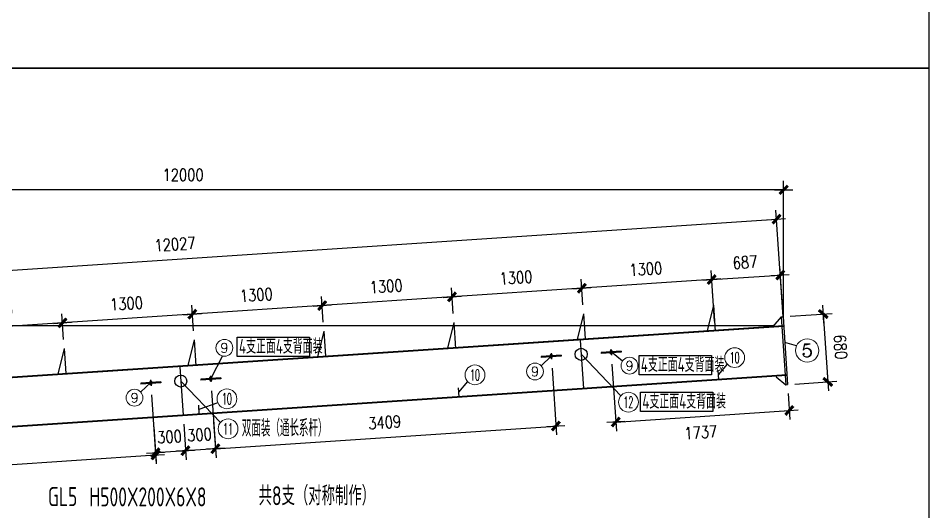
# Model space of a CAD drawing. Header units: millimetres. Extents: x 2451220 to 4527627, y -5186613 to -1639140.
# Drawn here: x 2506526 to 2515622, y -1756629 to -1751697 of the extents above; entities that cross this region are included whole.
import ezdxf
from ezdxf.enums import TextEntityAlignment as Align

# ---------------------------------------------------------------- set-up
doc = ezdxf.new("R2010")
doc.units = ezdxf.units.MM
doc.header["$LTSCALE"] = 1000
doc.header["$PDMODE"] = 34
doc.layers.add('钢架', color=7, linetype='Continuous', lineweight=25)
doc.styles.add('COMPLEX', font='COMPLEX')
doc.styles.add('DIM_FONT', font='simplex.shx', dxfattribs={"width": 0.8, "bigfont": 'hztxt.shx'})
doc.styles.add('hz', font='gbenor.shx', dxfattribs={"width": 0.75, "height": 100, "bigfont": 'gbcbig.shx'})
doc.styles.get("Standard").update_dxf_attribs({"font": 'txt', "bigfont": 'gbcbig.shx'})
doc.styles.add('TSSD_Label', font='Tssdeng.shx', dxfattribs={"width": 0.7, "bigfont": 'hztxt.shx'})
doc.dimstyles.get("Standard").update_dxf_attribs({"dimscale": 100, "dimtxt": 3.5, "dimasz": 1, "dimexe": 2.5, "dimexo": 3, "dimgap": 1.5, "dimtad": 1, "dimdec": 0, "dimzin": 0, "dimdsep": 46, "dimtxsty": 'Standard', "dimblk": 'ARCHTICK', "dimcen": 0.09, "dimadec": 0, "dimazin": 0, "dimtfac": 1, "dimtdec": 0, "dimtix": 1, "dimtmove": 2, "dimatfit": 3, "dimldrblk": 'ARCHTICK', "dimfxl": 1, "dimtolj": 1, "dimtzin": 0, "dimarcsym": 0})
doc.dimstyles.new('WGH(1)', dxfattribs={"dimscale": 1.2, "dimtxt": 100, "dimasz": 0.5, "dimexe": 75, "dimexo": 75, "dimgap": 75, "dimtad": 1, "dimdec": 0, "dimzin": 0, "dimdsep": 46, "dimtxsty": 'DIM_FONT', "dimblk1": '_DIMX', "dimblk2": '_DIMX', "dimsah": 1, "dimcen": 0.09, "dimclrd": 3, "dimclre": 3, "dimclrt": 7, "dimadec": 0, "dimazin": 0, "dimtfac": 1, "dimtdec": 0, "dimtix": 1, "dimtmove": 2, "dimatfit": 3, "dimldrblk": '_DIMX', "dimfxl": 1, "dimtolj": 1, "dimtzin": 0, "dimarcsym": 0})

# ---------------------------------------------------------------- blocks, each defined once
blk = doc.blocks.new('_DIMX')
blk.add_line((-150, 0), (150, 0))
at = {"const_width": 50}
blk.add_lwpolyline([(-70, -70), (70, 70)], dxfattribs=at)
blk = doc.blocks.new('*D2827')
at = {"color": 3, "lineweight": -2}
for p, q in [((2513464.8, -1754475.9), (2513447.6, -1754219)), ((2512167.7, -1754562.4), (2512150.5, -1754305.4)), ((2513453, -1754308.8), (2512157.1, -1754395.2))]:
    blk.add_line(p, q, dxfattribs=at)
at = {"layer": 'Defpoints', "color": 0}
for p in [(2512156.5, -1754395.2), (2513470.8, -1754565.7), (2512173.6, -1754652.2)]:
    blk.add_point(p, dxfattribs=at)
at = {"color": 3, "lineweight": -2, "xscale": 0.6, "yscale": 0.6, "zscale": 0.6}
for p, rotation in [((2512156.5, -1754395.2), 183.8140748236418), ((2513453.6, -1754308.8), 3.814074823641809)]:
    blk.add_blockref('_DIMX', p, dxfattribs=dict(at, rotation=rotation))
at = {"color": 7, "insert": (2512795.1, -1754202.3), "char_height": 120, "attachment_point": 5, "rotation": 3.81407, "style": 'DIM_FONT'}
blk.add_mtext('\\A1;1300', dxfattribs=at)
blk = doc.blocks.new('*D2828')
at = {"color": 3, "lineweight": -2}
for p, q in [((2512167.7, -1754562.4), (2512150.5, -1754305.4)), ((2510870.5, -1754648.9), (2510853.4, -1754391.9)), ((2512155.9, -1754395.3), (2510860, -1754481.7))]:
    blk.add_line(p, q, dxfattribs=at)
at = {"layer": 'Defpoints', "color": 0}
for p in [(2510859.4, -1754481.7), (2512173.6, -1754652.2), (2510876.5, -1754738.7)]:
    blk.add_point(p, dxfattribs=at)
at = {"color": 3, "lineweight": -2, "xscale": 0.6, "yscale": 0.6, "zscale": 0.6}
for p, rotation in [((2512156.5, -1754395.2), 3.814074823641809), ((2510859.4, -1754481.7), 183.8140748236418)]:
    blk.add_blockref('_DIMX', p, dxfattribs=dict(at, rotation=rotation))
at = {"color": 7, "insert": (2511498, -1754288.8), "char_height": 120, "attachment_point": 5, "rotation": 3.81407, "style": 'DIM_FONT'}
blk.add_mtext('\\A1;1300', dxfattribs=at)
blk = doc.blocks.new('*D2829')
at = {"color": 3, "lineweight": -2}
for p, q in [((2510870.5, -1754648.9), (2510853.4, -1754391.9)), ((2509573.4, -1754735.4), (2509556.3, -1754478.4)), ((2510858.8, -1754481.8), (2509562.9, -1754568.2))]:
    blk.add_line(p, q, dxfattribs=at)
at = {"layer": 'Defpoints', "color": 0}
for p in [(2509562.3, -1754568.2), (2510876.5, -1754738.7), (2509579.4, -1754825.2)]:
    blk.add_point(p, dxfattribs=at)
at = {"color": 3, "lineweight": -2, "xscale": 0.6, "yscale": 0.6, "zscale": 0.6}
for p, rotation in [((2510859.4, -1754481.7), 3.814074823641809), ((2509562.3, -1754568.2), 183.8140748236418)]:
    blk.add_blockref('_DIMX', p, dxfattribs=dict(at, rotation=rotation))
at = {"color": 7, "insert": (2510200.9, -1754375.3), "char_height": 120, "attachment_point": 5, "rotation": 3.81407, "style": 'DIM_FONT'}
blk.add_mtext('\\A1;1300', dxfattribs=at)
blk = doc.blocks.new('*D2830')
at = {"color": 3, "lineweight": -2}
for p, q in [((2509573.4, -1754735.4), (2509556.3, -1754478.4)), ((2508276.3, -1754821.8), (2508259.2, -1754564.9)), ((2509561.7, -1754568.2), (2508265.8, -1754654.6))]:
    blk.add_line(p, q, dxfattribs=at)
at = {"layer": 'Defpoints', "color": 0}
for p in [(2508265.2, -1754654.7), (2509579.4, -1754825.2), (2508282.3, -1754911.6)]:
    blk.add_point(p, dxfattribs=at)
at = {"color": 3, "lineweight": -2, "xscale": 0.6, "yscale": 0.6, "zscale": 0.6}
for p, rotation in [((2509562.3, -1754568.2), 3.814074823641809), ((2508265.2, -1754654.7), 183.8140748236418)]:
    blk.add_blockref('_DIMX', p, dxfattribs=dict(at, rotation=rotation))
at = {"color": 7, "insert": (2508903.7, -1754461.8), "char_height": 120, "attachment_point": 5, "rotation": 3.81407, "style": 'DIM_FONT'}
blk.add_mtext('\\A1;1300', dxfattribs=at)
blk = doc.blocks.new('*D2831')
at = {"color": 3, "lineweight": -2}
for p, q in [((2508276.3, -1754821.8), (2508259.2, -1754564.9)), ((2506979.2, -1754908.3), (2506962, -1754651.3)), ((2508264.6, -1754654.7), (2506968.6, -1754741.1))]:
    blk.add_line(p, q, dxfattribs=at)
at = {"layer": 'Defpoints', "color": 0}
for p in [(2506968, -1754741.1), (2508282.3, -1754911.6), (2506985.2, -1754998.1)]:
    blk.add_point(p, dxfattribs=at)
at = {"color": 3, "lineweight": -2, "xscale": 0.6, "yscale": 0.6, "zscale": 0.6}
for p, rotation in [((2508265.2, -1754654.7), 3.814074823641809), ((2506968, -1754741.1), 183.8140748236418)]:
    blk.add_blockref('_DIMX', p, dxfattribs=dict(at, rotation=rotation))
at = {"color": 7, "insert": (2507606.6, -1754548.2), "char_height": 120, "attachment_point": 5, "rotation": 3.81407, "style": 'DIM_FONT'}
blk.add_mtext('\\A1;1300', dxfattribs=at)
blk = doc.blocks.new('*D2832')
at = {"color": 3, "lineweight": -2}
for p, q in [((2506979.2, -1754908.3), (2506962, -1754651.3)), ((2505682.1, -1754994.8), (2505664.9, -1754737.8)), ((2506967.4, -1754741.2), (2505671.5, -1754827.6))]:
    blk.add_line(p, q, dxfattribs=at)
at = {"layer": 'Defpoints', "color": 0}
for p in [(2505670.9, -1754827.6), (2506985.2, -1754998.1), (2505688, -1755084.6)]:
    blk.add_point(p, dxfattribs=at)
at = {"color": 3, "lineweight": -2, "xscale": 0.6, "yscale": 0.6, "zscale": 0.6}
for p, rotation in [((2506968, -1754741.1), 3.814074823641809), ((2505670.9, -1754827.6), 183.8140748236418)]:
    blk.add_blockref('_DIMX', p, dxfattribs=dict(at, rotation=rotation))
at = {"color": 7, "insert": (2506309.5, -1754634.7), "char_height": 120, "attachment_point": 5, "rotation": 3.81407, "style": 'DIM_FONT'}
blk.add_mtext('\\A1;1300', dxfattribs=at)
blk = doc.blocks.new('*D2835')
at = {"color": 3, "lineweight": -2}
for p, q in [((2507858.5, -1755461), (2507904.4, -1756150.7)), ((2504457.1, -1755687.8), (2504503.1, -1756377.4)), ((2504497.7, -1756287.6), (2507897.8, -1756060.9))]:
    blk.add_line(p, q, dxfattribs=at)
at = {"layer": 'Defpoints', "color": 0}
for p in [(2507852.5, -1755371.2), (2504451.1, -1755598), (2507898.4, -1756060.9)]:
    blk.add_point(p, dxfattribs=at)
at = {"color": 3, "lineweight": -2, "xscale": 0.6, "yscale": 0.6, "zscale": 0.6}
for p, rotation in [((2507898.4, -1756060.9), 3.814074834275263), ((2504497.1, -1756287.6), 183.8140748342753)]:
    blk.add_blockref('_DIMX', p, dxfattribs=dict(at, rotation=rotation))
at = {"color": 7, "insert": (2506187.8, -1756024.6), "char_height": 120, "attachment_point": 5, "rotation": 3.81407, "style": 'DIM_FONT'}
blk.add_mtext('\\A1;3409', dxfattribs=at)
blk = doc.blocks.new('*D2836')
at = {"color": 3, "lineweight": -2}
for p, q in [((2511858.5, -1755194.4), (2511902.9, -1755861.6)), ((2508457.1, -1755421.1), (2508501.6, -1756088.4)), ((2508496.2, -1755998.5), (2511896.4, -1755771.9))]:
    blk.add_line(p, q, dxfattribs=at)
at = {"layer": 'Defpoints', "color": 0}
for p in [(2511852.5, -1755104.6), (2508451.1, -1755331.3), (2511897, -1755771.8)]:
    blk.add_point(p, dxfattribs=at)
at = {"color": 3, "lineweight": -2, "xscale": 0.6, "yscale": 0.6, "zscale": 0.6}
for p, rotation in [((2511897, -1755771.8), 3.814074834283583), ((2508495.6, -1755998.6), 183.8140748342836)]:
    blk.add_blockref('_DIMX', p, dxfattribs=dict(at, rotation=rotation))
at = {"color": 7, "insert": (2510186.3, -1755735.5), "char_height": 120, "attachment_point": 5, "rotation": 3.81407, "style": 'DIM_FONT'}
blk.add_mtext('\\A1;3409', dxfattribs=at)
blk = doc.blocks.new('*D2838')
at = {"color": 3, "lineweight": -2}
for p, q in [((2513481.4, -1754725.4), (2513447.6, -1754219)), ((2514166.6, -1754679.7), (2514132.8, -1754173.3)), ((2513454.2, -1754308.7), (2514138.2, -1754263.1))]:
    blk.add_line(p, q, dxfattribs=at)
at = {"layer": 'Defpoints', "color": 0}
for p in [(2514138.8, -1754263.1), (2514172.6, -1754769.5), (2513487.4, -1754815.2)]:
    blk.add_point(p, dxfattribs=at)
at = {"color": 3, "lineweight": -2, "xscale": 0.6, "yscale": 0.6, "zscale": 0.6}
for p, rotation in [((2514138.8, -1754263.1), 3.814074834396315), ((2513453.6, -1754308.8), 183.8140748343963)]:
    blk.add_blockref('_DIMX', p, dxfattribs=dict(at, rotation=rotation))
at = {"color": 7, "insert": (2513786.2, -1754136.3), "char_height": 120, "attachment_point": 5, "rotation": 3.81407, "style": 'DIM_FONT'}
blk.add_mtext('\\A1;687', dxfattribs=at)
blk = doc.blocks.new('*D2839')
at = {"color": 3, "lineweight": -2}
for p, q in [((2512457.1, -1755154.5), (2512501.6, -1755821.7)), ((2514217.8, -1755448), (2514235, -1755706.2)), ((2512496.2, -1755731.9), (2514228.4, -1755616.4))]:
    blk.add_line(p, q, dxfattribs=at)
at = {"layer": 'Defpoints', "color": 0}
for p in [(2512451.1, -1755064.7), (2514211.8, -1755358.2), (2514229, -1755616.4)]:
    blk.add_point(p, dxfattribs=at)
at = {"color": 3, "lineweight": -2, "xscale": 0.6, "yscale": 0.6, "zscale": 0.6}
for p, rotation in [((2514229, -1755616.4), 3.814074823641829), ((2512495.6, -1755731.9), 183.8140748236418)]:
    blk.add_blockref('_DIMX', p, dxfattribs=dict(at, rotation=rotation))
at = {"color": 7, "insert": (2513344.6, -1755835.2), "char_height": 120, "attachment_point": 5, "rotation": 3.81407, "style": 'DIM_FONT'}
blk.add_mtext('\\A1;1737', dxfattribs=at)
blk = doc.blocks.new('*D2840')
at = {"color": 3, "lineweight": -2}
for p, q in [((2508178.5, -1755752.4), (2508202.3, -1756108.3)), ((2508477.9, -1755732.4), (2508501.6, -1756088.4)), ((2508195.7, -1756018.6), (2508195.1, -1756018.6)), ((2508495.6, -1755998.6), (2508196.3, -1756018.5)), ((2508496.2, -1755998.5), (2508496.8, -1755998.5))]:
    blk.add_line(p, q, dxfattribs=at)
at = {"layer": 'Defpoints', "color": 0}
for p in [(2508172.6, -1755662.6), (2508471.9, -1755642.6), (2508196.3, -1756018.5)]:
    blk.add_point(p, dxfattribs=at)
at = {"color": 3, "lineweight": -2, "xscale": 0.6, "yscale": 0.6, "zscale": 0.6}
for p, rotation in [((2508196.3, -1756018.5), 3.814074834172009), ((2508495.6, -1755998.6), 183.814074834172)]:
    blk.add_blockref('_DIMX', p, dxfattribs=dict(at, rotation=rotation))
at = {"color": 7, "insert": (2508336, -1755858.9), "char_height": 120, "attachment_point": 5, "rotation": 3.81407, "style": 'DIM_FONT'}
blk.add_mtext('\\A1;300', dxfattribs=at)
blk = doc.blocks.new('*D2841')
at = {"color": 3, "lineweight": -2}
for p, q in [((2507879.7, -1755780.3), (2507902.9, -1756128.3)), ((2508178.5, -1755752.4), (2508202.3, -1756108.3)), ((2507896.4, -1756038.5), (2507895.8, -1756038.6)), ((2508196.3, -1756018.5), (2507897, -1756038.5)), ((2508196.9, -1756018.5), (2508197.5, -1756018.5))]:
    blk.add_line(p, q, dxfattribs=at)
at = {"layer": 'Defpoints', "color": 0}
for p in [(2507873.8, -1755690.5), (2508172.6, -1755662.6), (2507897, -1756038.5)]:
    blk.add_point(p, dxfattribs=at)
at = {"color": 3, "lineweight": -2, "xscale": 0.6, "yscale": 0.6, "zscale": 0.6}
for p, rotation in [((2508196.3, -1756018.5), 183.8140748236418), ((2507897, -1756038.5), 3.814074823641816)]:
    blk.add_blockref('_DIMX', p, dxfattribs=dict(at, rotation=rotation))
at = {"color": 7, "insert": (2508036.6, -1755878.8), "char_height": 120, "attachment_point": 5, "rotation": 3.81407, "style": 'DIM_FONT'}
blk.add_mtext('\\A1;300', dxfattribs=at)
blk = doc.blocks.new('*D2846')
at = {"color": 3, "lineweight": -2}
for p, q in [((2514238.4, -1754674.9), (2514658.1, -1754646.9)), ((2514568.4, -1754653.5), (2514613.5, -1755330.8)), ((2514283.6, -1755353.4), (2514703.4, -1755325.4))]:
    blk.add_line(p, q, dxfattribs=at)
at = {"layer": 'Defpoints', "color": 0}
for p in [(2514148.6, -1754680.9), (2514613.6, -1755331.4), (2514193.8, -1755359.4)]:
    blk.add_point(p, dxfattribs=at)
at = {"color": 3, "lineweight": -2, "xscale": 0.6, "yscale": 0.6, "zscale": 0.6}
for p, rotation in [((2514568.3, -1754652.9), 93.81407483428772), ((2514613.6, -1755331.4), 273.8140748342877)]:
    blk.add_blockref('_DIMX', p, dxfattribs=dict(at, rotation=rotation))
at = {"color": 7, "insert": (2514740.6, -1754982.2), "char_height": 120, "attachment_point": 5, "rotation": 273.81407, "style": 'DIM_FONT'}
blk.add_mtext('\\A1;680', dxfattribs=at)
blk = doc.blocks.new('*D2847')
at = {"color": 3, "lineweight": -2}
for p, q in [((2514166.6, -1754679.7), (2514095.6, -1753615.2)), ((2502102.2, -1754505), (2514101, -1753705.1)), ((2502166.6, -1755479.7), (2502095.6, -1754415.2))]:
    blk.add_line(p, q, dxfattribs=at)
at = {"layer": 'Defpoints', "color": 0}
for p in [(2514101.6, -1753705), (2514172.6, -1754769.5), (2502172.6, -1755569.5)]:
    blk.add_point(p, dxfattribs=at)
at = {"color": 3, "lineweight": -2, "xscale": 0.6, "yscale": 0.6, "zscale": 0.6}
for p, rotation in [((2514101.6, -1753705), 3.81407483428371), ((2502101.6, -1754505), 183.8140748342837)]:
    blk.add_blockref('_DIMX', p, dxfattribs=dict(at, rotation=rotation))
at = {"color": 7, "insert": (2508091.6, -1753955.4), "char_height": 120, "attachment_point": 5, "rotation": 3.81407, "style": 'DIM_FONT'}
blk.add_mtext('\\A1;12027', dxfattribs=at)
blk = doc.blocks.new('*D2848')
at = {"color": 3, "lineweight": -2}
for p, q in [((2502172.6, -1755479.5), (2502172.6, -1753322.5)), ((2514172.6, -1754679.5), (2514172.6, -1753322.5)), ((2514172, -1753412.5), (2502173.2, -1753412.5))]:
    blk.add_line(p, q, dxfattribs=at)
at = {"layer": 'Defpoints', "color": 0}
for p in [(2502172.6, -1753412.5), (2514172.6, -1754769.5), (2502172.6, -1755569.5)]:
    blk.add_point(p, dxfattribs=at)
at = {"color": 3, "lineweight": -2, "xscale": 0.6, "yscale": 0.6, "zscale": 0.6, "rotation": 180}
blk.add_blockref('_DIMX', (2502172.6, -1753412.5), dxfattribs=at)
at = {"color": 3, "lineweight": -2, "xscale": 0.6, "yscale": 0.6, "zscale": 0.6}
blk.add_blockref('_DIMX', (2514172.6, -1753412.5), dxfattribs=at)
at = {"color": 7, "insert": (2508172.6, -1753262.5), "char_height": 120, "attachment_point": 5, "style": 'DIM_FONT'}
blk.add_mtext('\\A1;12000', dxfattribs=at)
blk = doc.blocks.new('*D920')
at = {"color": 3, "lineweight": -2}
for p, q in [((2514082.6, -1754769.5), (2501209.7, -1754769.5)), ((2501299.7, -1754770.1), (2501299.7, -1755568.9)), ((2502082.6, -1755569.5), (2501209.7, -1755569.5))]:
    blk.add_line(p, q, dxfattribs=at)
at = {"layer": 'Defpoints', "color": 0}
for p in [(2514172.6, -1754769.5), (2501299.7, -1755569.5), (2502172.6, -1755569.5)]:
    blk.add_point(p, dxfattribs=at)
at = {"color": 3, "lineweight": -2, "xscale": 0.6, "yscale": 0.6, "zscale": 0.6}
for p, rotation in [((2501299.7, -1754769.5), 90), ((2501299.7, -1755569.5), 270)]:
    blk.add_blockref('_DIMX', p, dxfattribs=dict(at, rotation=rotation))
at = {"color": 7, "insert": (2501149.7, -1755169.5), "char_height": 120, "attachment_point": 5, "rotation": 90, "style": 'DIM_FONT'}
blk.add_mtext('\\A1;800', dxfattribs=at)
blk = doc.blocks.new('轴线标号')
at = {"lineweight": 13}
blk.add_circle((0, 0), 0.5, dxfattribs=at)
at = {"layer": '钢架', "lineweight": 13, "style": 'COMPLEX', "width": 1.041667}
blk.add_attdef('A', text='', height=0.56, dxfattribs=at).set_placement((-0.25, -0.28), (0.25, -0.28), align=Align.FIT)

msp = doc.modelspace()

# ---------------------------------------------------------------- linework, layer by layer
for p, q in [((2513470.8, -1754565.7), (2513407.6, -1754820.5)), ((2513470.8, -1754565.7), (2513487.9, -1754823.2)), ((2512173.6, -1754652.2), (2512110.5, -1754907)), ((2512173.6, -1754652.2), (2512190.3, -1754901.7)), ((2514148.6, -1754680.9), (2514064.8, -1754776.7)), ((2514148.6, -1754680.9), (2514166.6, -1754679.7)), ((2514148.6, -1754680.9), (2514193.8, -1755359.4)), ((2514166.6, -1754679.7), (2514211.8, -1755358.2)), ((2514172.6, -1754769.5), (2502172.6, -1755569.5)), ((2514173.1, -1754777.5), (2502173.1, -1755577.5)), ((2510876.5, -1754738.7), (2510813.3, -1754993.5)), ((2510876.5, -1754738.7), (2510893.7, -1754996.1)), ((2514154.6, -1754770.7), (2514172.6, -1754769.5)), ((2509579.4, -1754825.2), (2509516.2, -1755079.9)), ((2509579.4, -1754825.2), (2509596, -1755074.6)), ((2508282.3, -1754911.6), (2508219.1, -1755166.4)), ((2508282.3, -1754911.6), (2508299.4, -1755169.1)), ((2512140.4, -1754913), (2512172.6, -1755395.9)), ((2514301.9, -1754970.4), (2514183.7, -1754936.3)), ((2506985.2, -1754998.1), (2506922, -1755252.9)), ((2506985.2, -1754998.1), (2507001.8, -1755247.6)), ((2511848.5, -1755044.7), (2511852.5, -1755104.6)), ((2512545.7, -1755470.8), (2512149.7, -1755055.7)), ((2512349, -1755036.4), (2512349.7, -1755046.4)), ((2512447.1, -1755004.8), (2512451.1, -1755064.7)), ((2512561.2, -1755125.5), (2512448.8, -1755029.7)), ((2508564.8, -1755071.9), (2508448.8, -1755296.4)), ((2511749.8, -1755170.3), (2511850.5, -1755074.6)), ((2511750.4, -1755076.3), (2511751, -1755086.3)), ((2508140.4, -1755179.7), (2508172.6, -1755662.6)), ((2513514.1, -1755216.3), (2513520.1, -1755306.1)), ((2513609.7, -1755154.1), (2513517.1, -1755261.2)), ((2514205.3, -1755260.4), (2502205.3, -1756060.4)), ((2514205.8, -1755268.4), (2502205.8, -1756068.4)), ((2507848.5, -1755311.4), (2507852.5, -1755371.2)), ((2508545.7, -1755737.4), (2508149.7, -1755322.4)), ((2508349, -1755303.1), (2508349.7, -1755313)), ((2508447.1, -1755271.5), (2508451.1, -1755331.3)), ((2511015.4, -1755327), (2510922.9, -1755434.1)), ((2514098.4, -1755280.4), (2514193.8, -1755359.4)), ((2507749.5, -1755432), (2507850.1, -1755336.3)), ((2507750.4, -1755343), (2507751, -1755353)), ((2510919.9, -1755389.2), (2510925.9, -1755479)), ((2514193.8, -1755359.4), (2514211.8, -1755358.2)), ((2508325.7, -1755562.2), (2508331.6, -1755652)), ((2508519.9, -1755539.2), (2508328.6, -1755607.1))]:
    msp.add_line(p, q)
at = {"color": 2}
for p, q in [((2512548.6, -1755023.1), (2512349, -1755036.4)), ((2512548.9, -1755028.1), (2512349.4, -1755041.4)), ((2512549.3, -1755033.1), (2512349.7, -1755046.4)), ((2512548.6, -1755023.1), (2512549.3, -1755033.1)), ((2511949.9, -1755063), (2511750.4, -1755076.3)), ((2511950.3, -1755068), (2511750.7, -1755081.3)), ((2511950.6, -1755073), (2511751, -1755086.3)), ((2511949.9, -1755063), (2511950.6, -1755073)), ((2507949.9, -1755329.7), (2507750.4, -1755343)), ((2507949.9, -1755329.7), (2507950.6, -1755339.6)), ((2508548.6, -1755289.8), (2508349, -1755303.1)), ((2508548.9, -1755294.7), (2508349.4, -1755308.1)), ((2508549.3, -1755299.7), (2508349.7, -1755313)), ((2508548.6, -1755289.8), (2508549.3, -1755299.7)), ((2507950.3, -1755334.7), (2507750.7, -1755348)), ((2507950.6, -1755339.6), (2507751, -1755353))]:
    msp.add_line(p, q, dxfattribs=at)
for points in [[(2515622.4, -1752195.6), (2500480.2, -1752195.6), (2500480.2, -1741172.1), (2515622.4, -1741172.1)], [(2515622.4, -1763219), (2500480.2, -1763219), (2500480.2, -1752195.6), (2515622.4, -1752195.6)], [(2508714.3, -1754883.4), (2509436.3, -1754883.4), (2509436.3, -1755077.5), (2508714.3, -1755077.5)], [(2512728.4, -1755066.1), (2513450.4, -1755066.1), (2513450.4, -1755260.2), (2512728.4, -1755260.2)], [(2512744, -1755433.3), (2513466, -1755433.3), (2513466, -1755627.4), (2512744, -1755627.4)]]:
    msp.add_lwpolyline(points, close=True)
for points in [[(2511839.5, -1755060.3), (2511841.5, -1755090.3), (2511861.4, -1755088.9), (2511859.5, -1755059), (2511839.5, -1755060.3)], [(2512438.2, -1755020.4), (2512440.2, -1755050.4), (2512460.1, -1755049), (2512458.1, -1755019.1), (2512438.2, -1755020.4)], [(2507839.5, -1755327), (2507841.5, -1755356.9), (2507861.4, -1755355.6), (2507859.5, -1755325.7), (2507839.5, -1755327)], [(2508438.2, -1755287.1), (2508440.2, -1755317), (2508460.1, -1755315.7), (2508458.1, -1755285.8), (2508438.2, -1755287.1)]]:
    msp.add_lwpolyline(points, dxfattribs=at)
for centre in [(2512149.7, -1755055.7), (2508149.7, -1755322.4)]:
    msp.add_circle(centre, 60)

# ---------------------------------------------------------------- block references
ref = msp.add_blockref('轴线标号', (2508585.5, -1754990.5), dxfattribs=dict(xscale=-167.9803907517344, yscale=167.9803907522, zscale=167.9803907519232))
ref.add_attrib('A', '9', dxfattribs={"layer": '钢架', "lineweight": 13, "height": 94.1, "style": 'COMPLEX', "width": 1.339286}).set_placement((2508543.6, -1755037.5), (2508627.5, -1755037.5), align=Align.FIT)
ref = msp.add_blockref('轴线标号', (2514408.3, -1755017.3), dxfattribs=dict(xscale=-232.4988107294776, yscale=232.4988107294776, zscale=232.4988107293054))
ref.add_attrib('A', '5', dxfattribs={"layer": '钢架', "lineweight": 13, "height": 130.2, "style": 'COMPLEX', "width": 1.339286}).set_placement((2514350.1, -1755082.4), (2514466.4, -1755082.4), align=Align.FIT)
ref = msp.add_blockref('轴线标号', (2513683.1, -1755088), dxfattribs=dict(xscale=-197.6239891201258, yscale=197.6239891201258, zscale=197.6239891199096))
ref.add_attrib('A', '10', dxfattribs={"layer": '钢架', "lineweight": 13, "height": 110.67, "style": 'COMPLEX', "width": 0.646552}).set_placement((2513633.7, -1755143.3), (2513732.5, -1755143.3), align=Align.FIT)
ref = msp.add_blockref('轴线标号', (2511688.3, -1755227.5), dxfattribs=dict(xscale=-167.9803907517344, yscale=167.9803907522, zscale=167.9803907519232))
ref.add_attrib('A', '9', dxfattribs={"layer": '钢架', "lineweight": 13, "height": 94.1, "style": 'COMPLEX', "width": 1.339286}).set_placement((2511646.3, -1755274.5), (2511730.3, -1755274.5), align=Align.FIT)
ref = msp.add_blockref('轴线标号', (2512632.9, -1755169.2), dxfattribs=dict(xscale=-167.9803907517344, yscale=167.9803907522, zscale=167.9803907519232))
ref.add_attrib('A', '9', dxfattribs={"layer": '钢架', "lineweight": 13, "height": 94.1, "style": 'COMPLEX', "width": 1.339286}).set_placement((2512590.9, -1755216.3), (2512674.9, -1755216.3), align=Align.FIT)
ref = msp.add_blockref('轴线标号', (2511088.9, -1755260.9), dxfattribs=dict(xscale=-197.6239891201258, yscale=197.6239891201258, zscale=197.6239891199096))
ref.add_attrib('A', '10', dxfattribs={"layer": '钢架', "lineweight": 13, "height": 110.67, "style": 'COMPLEX', "width": 0.646552}).set_placement((2511039.5, -1755316.3), (2511138.3, -1755316.3), align=Align.FIT)
ref = msp.add_blockref('轴线标号', (2507688, -1755489.2), dxfattribs=dict(xscale=-167.9803907517344, yscale=167.9803907522, zscale=167.9803907519232))
ref.add_attrib('A', '9', dxfattribs={"layer": '钢架', "lineweight": 13, "height": 94.1, "style": 'COMPLEX', "width": 1.339286}).set_placement((2507646, -1755536.2), (2507730, -1755536.2), align=Align.FIT)
ref = msp.add_blockref('轴线标号', (2508610.6, -1755500.1), dxfattribs=dict(xscale=-197.6239891201258, yscale=197.6239891201258, zscale=197.6239891199096))
ref.add_attrib('A', '10', dxfattribs={"layer": '钢架', "lineweight": 13, "height": 110.67, "style": 'COMPLEX', "width": 0.646552}).set_placement((2508561.2, -1755555.4), (2508660, -1755555.4), align=Align.FIT)
ref = msp.add_blockref('轴线标号', (2512622, -1755533.6), dxfattribs=dict(xscale=-197.6239891201258, yscale=197.6239891201258, zscale=197.6239891199096))
ref.add_attrib('A', '12', dxfattribs={"layer": '钢架', "lineweight": 13, "height": 110.67, "style": 'COMPLEX', "width": 0.646552}).set_placement((2512572.6, -1755588.9), (2512671.4, -1755588.9), align=Align.FIT)
ref = msp.add_blockref('轴线标号', (2508622, -1755800.2), dxfattribs=dict(xscale=-197.6239891201258, yscale=197.6239891201258, zscale=197.6239891199096))
ref.add_attrib('A', '11', dxfattribs={"layer": '钢架', "lineweight": 13, "height": 110.67, "style": 'COMPLEX', "width": 0.78125}).set_placement((2508572.6, -1755855.6), (2508671.4, -1755855.6), align=Align.FIT)

# ---------------------------------------------------------------- texts
at = {"color": 0, "style": 'TSSD_Label', "width": 0.7}
for s, height, p in [('GL5', 190.69, (2506823.5, -1756572.6)), ('H500X200X6X8', 190.695, (2507234.7, -1756575.5)), ('共8支（对称制作）', 190.69, (2508926.9, -1756563.7))]:
    msp.add_text(s, height=height, dxfattribs=at).set_placement(p)
at = {"layer": '钢架', "lineweight": 13, "attachment_point": 1, "style": 'hz'}
for s, insert, char_height, width in [('4支正面4支背面装', (2508731.3, -1754901.8), 146.88, 1048.749), ('4支正面4支背面装', (2512745.4, -1755084.4), 146.88, 1048.749), ('4支正面4支背面装', (2512761, -1755451.6), 146.88, 1048.749), ('双面装（通长系杆）', (2508760.1, -1755707.8), 168.91, 1206.061)]:
    msp.add_mtext(s, dxfattribs=dict(at, insert=insert, char_height=char_height, width=width))

# ---------------------------------------------------------------- dimensions: what is measured, and where the dimension line sits
dim = msp.add_linear_dim(base=(2502172.6, -1753412.5), p1=(2514172.6, -1754769.5), p2=(2502172.6, -1755569.5), dimstyle='WGH(1)')
dim.commit()
dim.dimension.update_dxf_attribs({"geometry": '*D2848', "text_midpoint": (2508172.6, -1753262.5)})
for p1, p2, distance, picture, middle in [((2502172.6, -1755569.5), (2514172.6, -1754769.5), 1066.8, '*D2847', (2508091.6, -1753955.4)), ((2513487.4, -1754815.2), (2514172.6, -1754769.5), 507.5, '*D2838', (2513786.2, -1754136.3)), ((2514148.6, -1754680.9), (2514193.8, -1755359.4), 420.7, '*D2846', (2514740.6, -1754982.2)), ((2508471.9, -1755642.6), (2508172.6, -1755662.6), 356.7, '*D2840', (2508336, -1755858.9))]:
    dim = msp.add_aligned_dim(p1=p1, p2=p2, distance=distance, dimstyle='WGH(1)')
    dim.commit()
    dim.dimension.update_dxf_attribs({"geometry": picture, "text_midpoint": middle})
for base, p1, p2, picture, middle in [((2512156.5, -1754395.2), (2513470.8, -1754565.7), (2512173.6, -1754652.2), '*D2827', (2512795.1, -1754202.3)), ((2510859.4, -1754481.7), (2512173.6, -1754652.2), (2510876.5, -1754738.7), '*D2828', (2511498, -1754288.8)), ((2509562.3, -1754568.2), (2510876.5, -1754738.7), (2509579.4, -1754825.2), '*D2829', (2510200.9, -1754375.3)), ((2508265.2, -1754654.7), (2509579.4, -1754825.2), (2508282.3, -1754911.6), '*D2830', (2508903.7, -1754461.8)), ((2506968, -1754741.1), (2508282.3, -1754911.6), (2506985.2, -1754998.1), '*D2831', (2507606.6, -1754548.2)), ((2505670.9, -1754827.6), (2506985.2, -1754998.1), (2505688, -1755084.6), '*D2832', (2506309.5, -1754634.7))]:
    dim = msp.add_linear_dim(base=base, p1=p1, p2=p2, angle=3.81407, dimstyle='Standard', override={"dimscale": 1.2, "dimtxt": 100, "dimasz": 0.5, "dimexe": 75, "dimexo": 75, "dimgap": 75, "dimtxsty": 'DIM_FONT', "dimblk1": '_DIMX', "dimblk2": '_DIMX', "dimsah": 1, "dimclrd": 3, "dimclre": 3, "dimclrt": 7, "dimldrblk": '_DIMX'})
    dim.commit()
    dim.dimension.update_dxf_attribs({"geometry": picture, "text_midpoint": middle})
for base, p1, p2, angle, picture, middle in [((2501299.7, -1755569.5), (2514172.6, -1754769.5), (2502172.6, -1755569.5), 90, '*D920', (2501149.7, -1755169.5)), ((2507897, -1756038.5), (2508172.6, -1755662.6), (2507873.8, -1755690.5), 3.81407, '*D2841', (2508036.6, -1755878.8))]:
    dim = msp.add_linear_dim(base=base, p1=p1, p2=p2, angle=angle, dimstyle='WGH(1)')
    dim.commit()
    dim.dimension.update_dxf_attribs({"geometry": picture, "text_midpoint": middle})
for p1, p2, distance, picture, middle in [((2508451.1, -1755331.3), (2511852.5, -1755104.6), -668.7, '*D2836', (2510186.3, -1755735.5)), ((2504451.1, -1755598), (2507852.5, -1755371.2), -691.1, '*D2835', (2506187.8, -1756024.6))]:
    dim = msp.add_aligned_dim(p1=p1, p2=p2, distance=distance, dimstyle='Standard', override={"dimscale": 1.2, "dimtxt": 100, "dimasz": 0.5, "dimexe": 75, "dimexo": 75, "dimgap": 75, "dimtxsty": 'DIM_FONT', "dimblk1": '_DIMX', "dimblk2": '_DIMX', "dimsah": 1, "dimclrd": 3, "dimclre": 3, "dimclrt": 7, "dimldrblk": '_DIMX'})
    dim.commit()
    dim.dimension.update_dxf_attribs({"geometry": picture, "text_midpoint": middle})
dim = msp.add_linear_dim(base=(2514229, -1755616.4), p1=(2512451.1, -1755064.7), p2=(2514211.8, -1755358.2), angle=183.81407, dimstyle='WGH(1)')
dim.commit()
dim.dimension.update_dxf_attribs({"geometry": '*D2839', "text_midpoint": (2513344.6, -1755835.2), "dimtype": 160})

doc.saveas('drawing.dxf')
